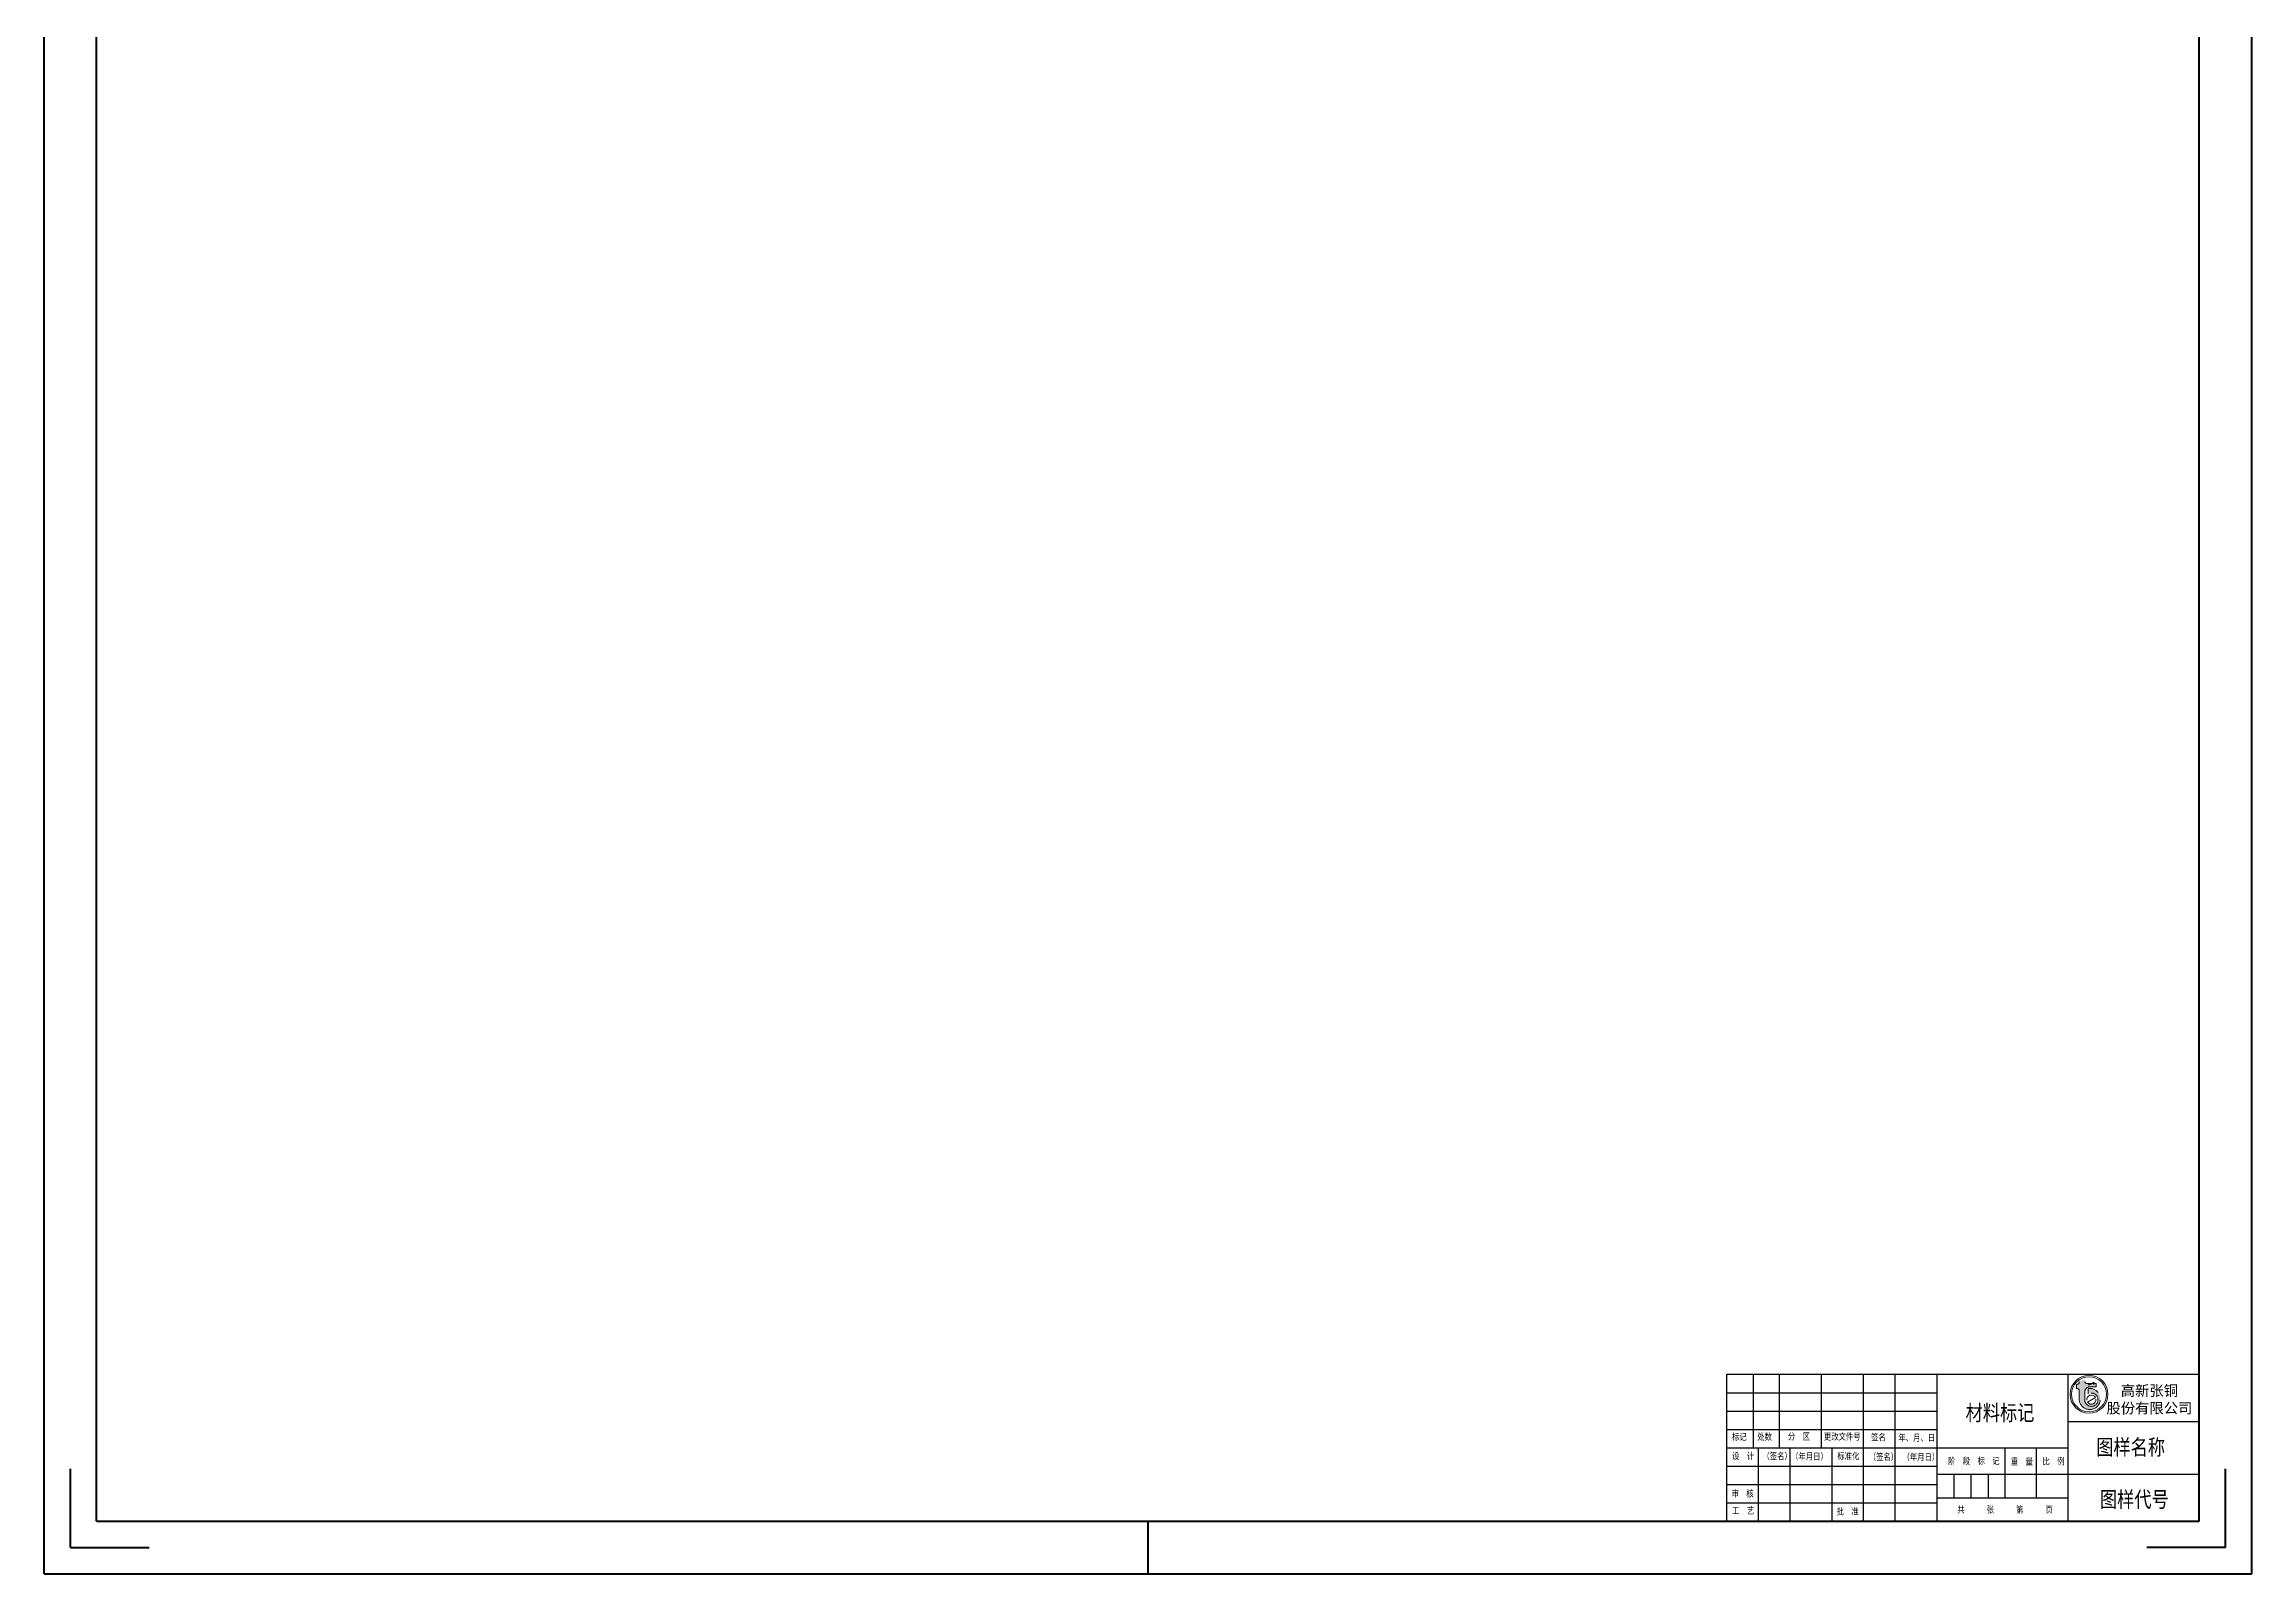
# Model space of a CAD drawing. Header units: millimetres. Extents: x 4452 to 7344, y -319 to 3013.
# Drawn here: x 6503 to 7344, y 1824 to 2407 of the extents above; entities that cross this region are included whole.
import ezdxf

# ---------------------------------------------------------------- set-up
doc = ezdxf.new("R2010")
doc.units = ezdxf.units.MM
doc.linetypes.add('ACAD_ISO02W100', pattern=[15, 12, -3])
for name, color, linetype, lineweight in [('总内框线', 7, 'Continuous', 50), ('标注层', 3, 'Continuous', 25), ('虚线层', 4, 'ACAD_ISO02W100', 25)]:
    doc.layers.add(name, color=color, linetype=linetype, lineweight=lineweight)
doc.styles.get("Standard").update_dxf_attribs({"font": 'txt', "bigfont": 'gbcbig.shx'})
doc.styles.add('陈杰（2）', font='gbenor.shx', dxfattribs={"width": 0.8, "bigfont": 'gbcbig.shx'})

msp = doc.modelspace()

# ---------------------------------------------------------------- hatches: boundary and pattern name
at = {"layer": '虚线层', "linetype": 'Continuous', "lineweight": 18}
msp.add_hatch(color=1, dxfattribs=at).paths.add_polyline_path([(7277.55, 1894.59), (7277.75, 1894.59), (7277.88, 1894.58), (7278, 1894.55), (7278.12, 1894.51), (7278.22, 1894.44), (7278.32, 1894.36), (7278.4, 1894.26), (7278.47, 1894.15), (7278.52, 1894.04), (7278.54, 1893.91), (7278.55, 1893.79), (7278.55, 1890.35), (7278.65, 1889.72), (7278.84, 1889.1), (7279.13, 1888.53), (7279.51, 1888), (7279.97, 1887.55), (7280.49, 1887.17), (7281.07, 1886.89), (7281.68, 1886.69), (7282.32, 1886.6), (7282.97, 1886.61), (7283.6, 1886.73), (7284.21, 1886.94), (7284.77, 1887.25), (7285.28, 1887.64), (7285.72, 1888.12), (7286.08, 1888.65), (7286.35, 1889.24), (7286.53, 1889.86), (7286.6, 1890.5), (7286.56, 1891.14), (7286.43, 1891.77), (7286.2, 1892.37), (7285.87, 1892.93), (7285.46, 1893.43), (7284.97, 1893.85), (7284.43, 1894.19), (7283.83, 1894.44), (7283.21, 1894.6), (7282.56, 1894.65), (7281.92, 1894.59), (7281.92, 1892.53), (7282.29, 1892.71), (7282.69, 1892.82), (7283.1, 1892.87), (7283.51, 1892.85), (7283.91, 1892.76), (7284.29, 1892.61), (7284.65, 1892.4), (7284.96, 1892.13), (7285.22, 1891.82), (7285.44, 1891.47), (7285.59, 1891.08), (7285.67, 1890.68), (7285.69, 1890.27), (7285.65, 1889.86), (7285.53, 1889.47), (7285.36, 1889.1), (7285.12, 1888.76), (7284.84, 1888.46), (7284.51, 1888.22), (7284.14, 1888.03), (7283.75, 1887.9), (7283.34, 1887.84), (7282.93, 1887.85), (7282.53, 1887.92), (7282.14, 1888.06), (7281.78, 1888.26), (7281.46, 1888.52), (7281.18, 1888.82), (7280.96, 1889.17), (7280.8, 1889.55), (7280.7, 1889.94), (7280.66, 1890.35), (7280.66, 1893.28), (7280.7, 1893.68), (7280.82, 1894.05), (7281, 1894.4), (7281.25, 1894.71), (7281.56, 1894.96), (7281.91, 1895.14), (7282.28, 1895.26), (7282.68, 1895.3), (7284.97, 1895.3), (7284.97, 1896.51), (7281.47, 1896.51), (7281.34, 1896.52), (7281.22, 1896.54), (7281.1, 1896.59), (7281, 1896.66), (7280.9, 1896.74), (7280.82, 1896.84), (7280.75, 1896.95), (7280.7, 1897.06), (7280.67, 1897.18), (7280.66, 1897.31), (7280.66, 1898.32), (7279.56, 1897.57), (7278.55, 1897.31), (7278.55, 1897.01), (7278.54, 1896.88), (7278.52, 1896.76), (7278.47, 1896.64), (7278.4, 1896.54), (7278.32, 1896.44), (7278.22, 1896.36), (7278.12, 1896.29), (7278, 1896.24), (7277.88, 1896.21), (7277.75, 1896.2), (7277.55, 1896.2)])

# ---------------------------------------------------------------- linework, layer by layer
for p, q in [((7144.3, 1900.03), (7324.3, 1900.03)), ((7144.3, 1844.03), (7144.3, 1900.03)), ((7144.3, 1893.03), (7224.3, 1893.03)), ((7154.3, 1900.03), (7154.3, 1872.03)), ((7164.3, 1900.03), (7164.3, 1872.03)), ((7180.3, 1900.03), (7180.3, 1872.03)), ((7196.3, 1900.03), (7196.3, 1872.03)), ((7208.3, 1900.03), (7208.3, 1844.03)), ((7224.3, 1900.03), (7224.3, 1844.03)), ((7274.3, 1844.03), (7274.3, 1900.03)), ((7324.3, 1900.03), (7324.3, 1844.03)), ((7144.3, 1886.03), (7224.3, 1886.03)), ((7144.3, 1879.03), (7224.3, 1879.03)), ((7274.3, 1882.03), (7324.3, 1882.03)), ((7144.3, 1872.03), (7274.3, 1872.03)), ((7156.3, 1872.03), (7156.3, 1844.03)), ((7168.3, 1872.03), (7168.3, 1844.03)), ((7184.3, 1872.03), (7184.3, 1844.03)), ((7196.3, 1872.03), (7196.3, 1844.03)), ((7250.3, 1853.03), (7250.3, 1872.03)), ((7262.3, 1853.03), (7262.3, 1872.03)), ((7144.3, 1865.03), (7224.3, 1865.03)), ((7224.3, 1862.03), (7274.3, 1862.03)), ((7230.8, 1862.03), (7230.8, 1853.03)), ((7237.3, 1862.03), (7237.3, 1853.03)), ((7243.8, 1862.03), (7243.8, 1853.03)), ((7274.3, 1862.03), (7324.3, 1862.03)), ((7144.3, 1858.03), (7224.3, 1858.03)), ((7144.3, 1851.03), (7224.3, 1851.03)), ((7224.3, 1853.03), (7274.3, 1853.03)), ((7324.3, 1844.03), (7144.3, 1844.03))]:
    msp.add_line(p, q)
at = {"layer": '总内框线'}
for p, q in [((6503.3, 1824.03), (6503.3, 3013.03)), ((7344.3, 1824.03), (7344.3, 3013.03)), ((6523.3, 1844.03), (6523.3, 2993.03)), ((7324.3, 1844.03), (7324.3, 2993.03)), ((6513.3, 1834.03), (6513.3, 1864.03)), ((7334.3, 1834.03), (7334.3, 1864.03)), ((6523.3, 1844.03), (7324.3, 1844.03)), ((6923.8, 1844.03), (6923.8, 1824.03)), ((6513.3, 1834.03), (6543.3, 1834.03)), ((7334.3, 1834.03), (7304.3, 1834.03)), ((6503.3, 1824.03), (7344.3, 1824.03))]:
    msp.add_line(p, q, dxfattribs=at)
at = {"layer": '虚线层', "color": 1, "lineweight": 18}
for p, q in [((7277.55, 1896.2), (7277.55, 1894.59)), ((7277.75, 1896.2), (7277.55, 1896.2)), ((7277.75, 1894.59), (7277.55, 1894.59)), ((7278.55, 1897.01), (7278.55, 1897.31)), ((7278.55, 1890.35), (7278.55, 1893.79)), ((7280.66, 1890.35), (7280.66, 1893.28)), ((7284.97, 1896.51), (7281.47, 1896.51)), ((7281.92, 1894.59), (7281.92, 1892.53)), ((7284.97, 1895.3), (7282.68, 1895.3)), ((7284.11, 1896.02), (7284.11, 1897.03)), ((7284.97, 1895.3), (7284.97, 1896.51))]:
    msp.add_line(p, q, dxfattribs=at)
at = {"layer": '虚线层', "color": 1, "linetype": 'Continuous', "lineweight": 18}
msp.add_line((7281.65, 1889.47), (7284.7, 1891.23), dxfattribs=at)
for radius in [7.2, 6.64]:
    msp.add_circle((7282.29, 1892.4), radius, dxfattribs=at)
at = {"layer": '虚线层', "color": 1, "lineweight": 18}
for centre, radius, start, end in [((7277.75, 1897.01), 0.805, 270, 0), ((7277.75, 1893.79), 0.805, 0, 90), ((7282.57, 1890.62), 4.03, 183.78381, 99.29956), ((7281.47, 1897.31), 0.805, 180, 270), ((7282.68, 1893.28), 2.01, 90, 180), ((7283.18, 1890.35), 2.52, 180, 120)]:
    msp.add_arc(centre, radius, start, end, dxfattribs=at)
at = {"layer": '虚线层', "color": 1, "linetype": 'Continuous', "lineweight": 18}
for start, end in [(30, 187.49188), (210, 7.49188)]:
    msp.add_arc((7283.18, 1890.35), 1.76, start, end, dxfattribs=at)
at = {"layer": '虚线层', "color": 1, "lineweight": 18}
msp.add_spline([(7284.11, 1897.03), (7283.01, 1896.29), (7282.01, 1896.02)], degree=3, dxfattribs=at)

# ---------------------------------------------------------------- texts
at = {"width": 93.0193, "attachment_point": 1, "style": '陈杰（2）'}
for s, insert, char_height in [('{\\fSimSun|b0|i0|c134|p2;材料标记}', (7235.27, 1888.39), 6), ('{\\fSimSun|b0|i0|c134|p2;标记}', (7146.26, 1877.47), 2.5), ('{\\fSimSun|b0|i0|c134|p2;处数}', (7155.88, 1877.48), 2.5), ('{\\fSimSun|b0|i0|c134|p2;分\u3000区}', (7167.54, 1877.61), 2.5), ('{\\fSimSun|b0|i0|c134|p2;更改文件号}', (7181.28, 1877.55), 2.5), ('{\\fSimSun|b0|i0|c134|p2;签名}', (7199.26, 1877.29), 2.5), ('{\\fSimSun|b0|i0|c134|p2;年、月、日}', (7209.66, 1877.1), 2.5), ('{\\fSimSun|b0|i0|c134|p2;图样名称}', (7285.04, 1875.26), 6), ('{\\fSimSun|b0|i0|c134|p2;设\u3000计}', (7146.32, 1870.13), 2.5), ('{\\fSimSun|b0|i0|c134|p2;（签名）}', (7157.86, 1870.13), 2.5), ('{\\fSimSun|b0|i0|c134|p2;\u3000（年月日）}', (7165.99, 1870.01), 2.5), ('{\\fSimSun|b0|i0|c134|p2;标准化}', (7186.39, 1870.11), 2.5), ('{\\fSimSun|b0|i0|c134|p2;（签名）}', (7198.36, 1869.86), 2.5), ('{\\fSimSun|b0|i0|c134|p2;（年月日）}', (7211.23, 1869.77), 2.5), ('{\\fSimSun|b0|i0|c134|p2;阶\u3000段\u3000标\u3000记}', (7228.61, 1868.28), 2.5), ('{\\fSimSun|b0|i0|c134|p2;重\u3000量}', (7252.49, 1868.05), 2.5), ('{\\fSimSun|b0|i0|c134|p2;比\u3000例}', (7264.54, 1868.12), 2.5), ('{\\fSimSun|b0|i0|c134|p2;审\u3000核}', (7146.12, 1855.86), 2.5), ('{\\fSimSun|b0|i0|c134|p2;图样代号}', (7286.44, 1855.39), 6), ('{\\fSimSun|b0|i0|c134|p2;工\u3000艺}', (7146.32, 1849.37), 2.5), ('{\\fSimSun|b0|i0|c134|p2;批\u3000准}', (7186.09, 1849.06), 2.5), ('{\\fSimSun|b0|i0|c134|p2;共\u3000\u3000\u3000张\u3000\u3000\u3000第\u3000\u3000\u3000页}', (7232.1, 1849.76), 2.5)]:
    msp.add_mtext(s, dxfattribs=dict(at, insert=insert, char_height=char_height))
at = {"layer": '标注层', "insert": (7305.29, 1890.25), "char_height": 4, "attachment_point": 5, "rotation": 0.03095}
msp.add_mtext('{\\fKaiTi_GB2312|b0|i0|c134|p49;高新张铜\\P股份有限公司}', dxfattribs=at)

doc.saveas('drawing.dxf')
